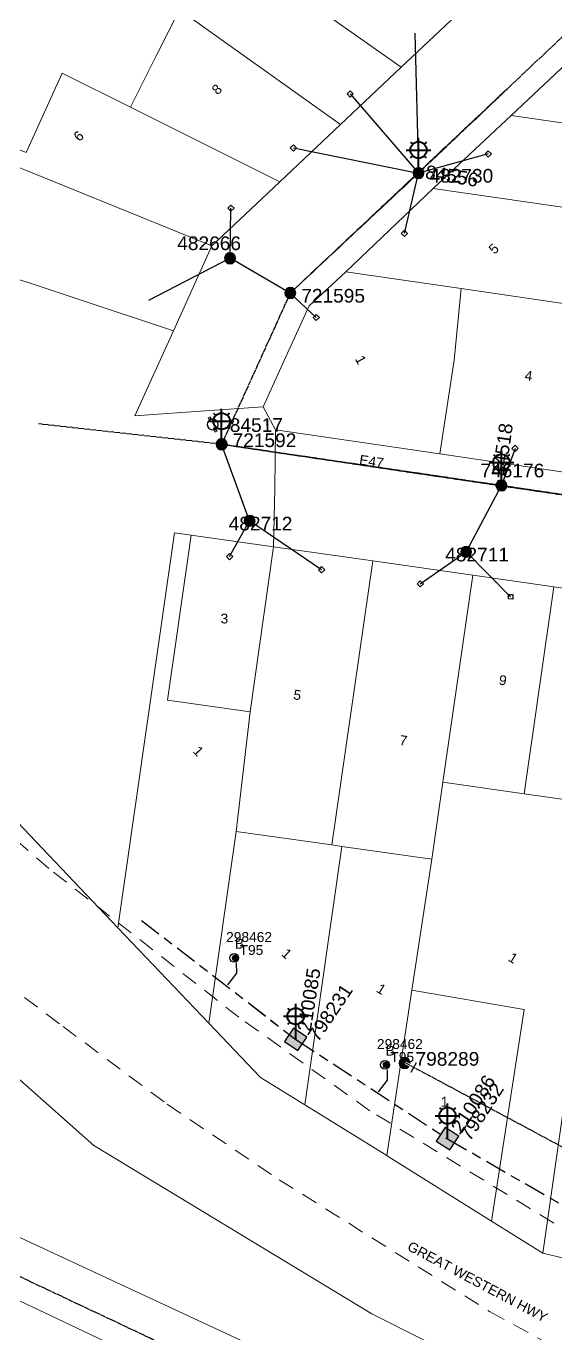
# Model space of a CAD drawing. Header units: metres. Extents: x 264012 to 265218, y 6264557 to 6265948.
# Drawn here: x 264154.7 to 264251.5, y 6265490 to 6265729.2 of the extents above; entities that cross this region are included whole.
import ezdxf
from ezdxf.enums import TextEntityAlignment as Align

# ---------------------------------------------------------------- set-up
doc = ezdxf.new("R2010")
doc.units = ezdxf.units.M
for name, pattern in [('Cable Exist OH', [1, 1, 0]), ('Cable Exist UG', [8.2, 4, -1.2, 1.8, -1.2]), ('Dash', [5, 3, -2])]:
    doc.linetypes.add(name, pattern=pattern)
doc.layers.get('0').update_dxf_attribs({"color": 6})
for name, color, linetype, lineweight in [('Cadastre Developer_SP_EXT', 9, 'Continuous', 5), ('Cadastre Land Parcels_SP_EXT', 9, 'Continuous', 5), ('Cadastre Roads_SP_EXT', 9, 'Continuous', 5)]:
    doc.layers.add(name, color=color, linetype=linetype, lineweight=lineweight)
for name, color, linetype in [('Duct_SP_EXT', 7, 'Continuous'), ('Equip_SP_LV_EXT', 7, 'Continuous'), ('Equip_SP_SL_EXT', 7, 'Continuous'), ('Mains_HV_EXT', 7, 'Continuous'), ('Mains_LV_EXT', 7, 'Continuous'), ('Mains_SL_EXT', 7, 'Continuous'), ('Services_SP_EXT', 7, 'Continuous'), ('SupportsOH_SP_TR_HV_LV_SL_EXT', 7, 'Continuous'), ('SupportsUG_SP_LV_SL_EXT', 7, 'Continuous'), ('Trench_SP_EXT', 7, 'Continuous')]:
    doc.layers.add(name, color=color, linetype=linetype)
doc.layers.get('0').freeze()
doc.styles.add('COLUMN_LABEL', font='arial.ttf')
doc.styles.add('iecARIAL', font='arial.ttf', dxfattribs={"height": 2})
doc.styles.add('POLE_LABEL', font='arial.ttf')
doc.styles.get("Standard").update_dxf_attribs({"font": 'arial.ttf'})

# ---------------------------------------------------------------- blocks, each defined once
blk = doc.blocks.new('COLUMN_EXT')
blk.add_hatch(color=256).paths.add_polyline_path([(-1.49, 1.48), (-1.49, -1.49), (1.48, -1.49), (1.48, 1.48)])
blk.add_lwpolyline([(-1.49, -1.49), (1.48, -1.49), (1.48, 1.48), (-1.49, 1.48)], close=True)
for tag, height, style, flags, p in [('ASSET_NUM', 2.5, 'COLUMN_LABEL', 8, (2, 2)), ('STRUCTURE_PLANT_NUMBER', 0.2, 'POLE_LABEL', 9, (1.81, 0.03)), ('STREET_CODE', 0.2, 'COLUMN_LABEL', 9, (1.81, -0.2))]:
    blk.add_attdef(tag, text='', height=height, dxfattribs=dict(style=style, flags=flags)).set_placement(p, align=Align.MIDDLE_LEFT)
at = {"flags": 1}
blk.add_attdef('Z', (1.81, -2.35), '', height=0.2, dxfattribs=at)
at = {"flags": 9}
for tag, p in [('COLUMN_TYPE', (1.81, -0.4)), ('OWNED_BY', (1.81, -0.6)), ('STATE', (1.81, -0.8)), ('USAGE', (1.81, -1)), ('STREETNAME', (1.81, -1.6)), ('SUBURB', (1.81, -1.8)), ('LEGEND', (1.81, -1.2)), ('LOCATION', (1.81, -1.4)), ('NOTES', (1.81, -2))]:
    blk.add_attdef(tag, text='', height=0.2, dxfattribs=at).set_placement(p, align=Align.MIDDLE_LEFT)
blk = doc.blocks.new('DUCT_EXT')
blk.add_circle((0, 0.8), 0.8)
at = {"flags": 1}
blk.add_attdef('Z', (0, 0), '', height=0.2, dxfattribs=at)
at = {"flags": 9}
for tag, p in [('DUCT_CODE', (0, 0)), ('XSECT_TYPE', (0, -0.2)), ('STATE', (0, -0.6)), ('FB_REFERENCE', (0, -0.4)), ('NOTES', (0, -0.8))]:
    blk.add_attdef(tag, text='', height=0.2, dxfattribs=at).set_placement(p, align=Align.MIDDLE_LEFT)
blk = doc.blocks.new('LV_OH_LINKS_OPEN_EXT')
for p, q in [((-0.17, 4.97), (-0.17, 5.46)), ((0.17, 4.97), (0.17, 5.46)), ((-0.17, 3), (-0.17, 2.5)), ((0.17, 3), (0.17, 2.5))]:
    blk.add_line(p, q)
blk.add_lwpolyline([(0, 2.99, 1), (0, 4.98, 1)], format="xyb", close=True)
at = {"flags": 9}
for tag, p in [('ACTUAL_STATUS', (0, 0)), ('CONSTRUCTED_VOLTAGE', (0, -0.2)), ('OPERATING_VOLTAGE', (0, -0.6)), ('ORIENTATION', (0, -0.8)), ('OWNED_BY', (0, -1)), ('STATE', (0, -1.2)), ('SWITCH_TYPE', (0, -1.4)), ('NO_PHASES', (0, -0.4)), ('USAGE', (0, -1.6)), ('LEGEND', (0, -1.8)), ('NOTES', (0, -2))]:
    blk.add_attdef(tag, text='', height=0.2, dxfattribs=at).set_placement(p, align=Align.MIDDLE_LEFT)
at = {"flags": 1}
blk.add_attdef('Z', (0, 0), '', height=0.2, dxfattribs=at)
blk = doc.blocks.new('SL_LANTERN_EXT')
at = {"lineweight": 40}
for p, q in [((-1.46, 5.68), (-1.06, 5.28)), ((0, 1.97), (0, 6.47)), ((1.46, 5.68), (1.06, 5.28)), ((-2.25, 4.22), (2.25, 4.22)), ((-1.46, 2.76), (-1.06, 3.16)), ((0, 0), (0, 2.72)), ((1.46, 2.76), (1.06, 3.16))]:
    blk.add_line(p, q, dxfattribs=at)
blk.add_circle((0, 4.22), 1.5, dxfattribs=at)
at = {"style": 'iecARIAL', "flags": 8}
blk.add_attdef('ASSET_NUM', (1.5, 1.5), '', height=2.5, dxfattribs=at)
for tag, p, height, flags in [('OPERATING_VOLTAGE', (0.98, -1.65), 0.2, 9), ('ORIENTATION', (0.98, -1.85), 0.2, 9), ('OWNED_BY', (0.98, -2.05), 0.2, 9), ('STATE', (0.98, -2.25), 0.2, 9), ('CONSTRUCTED_VOLTAGE', (0.98, -0.65), 0.2, 9), ('CONTROL_TYPE', (0.98, -0.85), 0.2, 9), ('LANTERN_PURPOSE', (0.98, -1.05), 0.2, 9), ('LANTERN_TYPE', (0.98, -1.25), 0.2, 9), ('NO_PHASES', (0.98, -1.45), 0.2, 9), ('USAGE', (0.98, -2.45), 0.2, 9), ('LNUMBER', (2.18, -3.25), 2.5, 8), ('CEXIST', (0.98, -2.65), 0.2, 9), ('CNEW', (0.98, -2.85), 0.2, 9), ('CNUMBER', (0.98, -3.05), 0.2, 9), ('CREMOVE', (0.98, -3.25), 0.2, 9), ('CREPLACE', (0.98, -3.45), 0.2, 9), ('LKINGHEIGHT', (0.98, -3.65), 0.2, 9), ('LBRACKET', (0.98, -3.85), 0.2, 9), ('LBRACKETVOCAB', (0.98, -4.05), 0.2, 9), ('LCATEGORY', (0.98, -4.25), 0.2, 9), ('LCHARGE1', (0.98, -4.45), 0.2, 9), ('LCHARGE1PERCENT', (0.98, -4.65), 0.2, 9), ('LCHARGE2', (0.98, -4.85), 0.2, 9), ('LCHARGE2PERCENT', (0.98, -5.05), 0.2, 9), ('LCHARGE3', (0.98, -5.25), 0.2, 9), ('LCHARGE3PERCENT', (0.98, -5.45), 0.2, 9), ('LEXIST', (0.98, -5.65), 0.2, 9), ('LLAMP', (0.98, -5.85), 0.2, 9), ('LLAMPVOCAB', (0.98, -6.05), 0.2, 9), ('LMAST', (0.98, -6.25), 0.2, 9), ('LMASTVOCAB', (0.98, -6.45), 0.2, 9), ('LNEW', (0.98, -6.65), 0.2, 9), ('LANTNUMBER', (0.98, -6.85), 0.2, 9), ('LOUTREACH', (0.98, -7.25), 0.2, 9), ('STREETNAME', (0.98, -9.25), 0.2, 9), ('SUBURB', (0.98, -9.45), 0.2, 1), ('LOUTREACHVOCAB', (0.98, -7.45), 0.2, 9), ('LRATECODE', (0.98, -7.65), 0.2, 9), ('LREMOVE', (0.98, -7.85), 0.2, 9), ('LREPLACE', (0.98, -8.05), 0.2, 9), ('LTYPE', (0.98, -8.25), 0.2, 9), ('LTYPEVOCAB', (0.98, -8.45), 0.2, 9), ('LEGEND', (0.98, -8.65), 0.2, 9), ('LOCATION', (0.98, -8.85), 0.2, 9), ('NOTES', (0.98, -9.05), 0.2, 9)]:
    blk.add_attdef(tag, p, '', height=height, dxfattribs=dict(flags=flags))
blk = doc.blocks.new('CCP_EXT')
at = {"flags": 9}
blk.add_attdef('NOTES', text='', height=0.2, dxfattribs=at).set_placement((0, -2), align=Align.MIDDLE_LEFT)
blk.add_wipeout([(0, 0.57), (0.57, 0), (0, -0.57), (-0.57, 0)])
blk.add_lwpolyline([(-0.57, 0), (0, 0.57), (0.57, 0), (0, -0.57), (-0.57, 0)])
at = {"flags": 1}
blk.add_attdef('Z', (0, 0), '', height=0.2, dxfattribs=at)
at = {"flags": 9}
for tag, p in [('CCP_TYPE', (0, 0)), ('CONSTRUCTED_VOLTAGE', (0, -0.2)), ('OPERATING_VOLTAGE', (0, -0.6)), ('ORIENTATION', (0, -0.8)), ('OWNED_BY', (0, -1)), ('STATE', (0, -1.8)), ('NO_PHASES', (0, -0.4)), ('USAGE', (0, -1.2)), ('LEGEND', (0, -1.4)), ('LIFE_SUPPORT', (0, -1.6))]:
    blk.add_attdef(tag, text='', height=0.2, dxfattribs=at).set_placement(p, align=Align.MIDDLE_LEFT)
blk = doc.blocks.new('POLE_EXT')
blk.add_hatch(color=256).paths.add_polyline_path([(-1, 0, 1), (1, 0, 1)])
blk.add_lwpolyline([(-1, 0, 1), (1, 0, 1)], format="xyb", close=True)
for tag, height, flags, p in [('pNumber', 2.5, 8, (-17.84, 2.07)), ('OWNED_BY', 0.2, 9, (1.35, -0.4)), ('SPECIAL_USE', 0.2, 9, (1.35, -0.8)), ('STATE', 0.2, 9, (1.35, -1)), ('cLV', 0.2, 9, (1.35, -1.4)), ('hDepth', 0.2, 9, (1.35, -1.6)), ('hDia', 0.2, 9, (1.35, -1.8)), ('cHV', 0.2, 9, (1.35, -2)), ('PARENT', 0.2, 9, (1.35, -0.6)), ('USAGE', 0.2, 9, (1.35, -1.2)), ('LBRACKET', 0.2, 9, (1.35, -2.2)), ('LExisting', 0.2, 9, (1.35, -2.4)), ('cLinedev', 0.2, 9, (1.35, -3.4)), ('pExisting', 0.2, 9, (1.35, -3.8)), ('pFooting', 0.2, 9, (1.35, -4.4)), ('pNew', 0.2, 9, (1.35, -4.6)), ('LANTNUMBER', 0.2, 9, (1.35, -2.6)), ('LOther', 0.2, 9, (1.35, -2.8)), ('LRemove', 0.2, 9, (1.35, -3)), ('LEGEND', 0.2, 9, (1.35, -3.2)), ('LOCATION', 0.2, 9, (1.35, -3.6)), ('PFNUMBER', 0.2, 9, (1.35, -4)), ('NEWPFNUMBER', 0.2, 9, (1.35, -4.2)), ('pRelocate', 0.2, 9, (1.35, -5)), ('pRemove', 0.2, 9, (1.35, -5.2)), ('pReplace', 0.2, 9, (1.35, -5.4)), ('pStay', 0.2, 9, (1.35, -5.6)), ('pType', 0.2, 9, (1.35, -5.8)), ('cspan', 0.2, 9, (1.35, -6)), ('STREETNAME', 0.2, 9, (1.35, -6.2)), ('SUBURB', 0.2, 9, (1.35, -6.4)), ('OPERATED_BY', 0.2, 9, (1.36, -7.01)), ('NOTES', 0.2, 9, (1.35, -6.6)), ('MAINTAINED_BY', 0.2, 9, (1.36, -6.81))]:
    blk.add_attdef(tag, text='', height=height, dxfattribs=dict(flags=flags)).set_placement(p, align=Align.MIDDLE_LEFT)
at = {"style": 'POLE_LABEL'}
for tag, height, flags, p in [('ASSET_NUM', 2.5, 8, (2, 2)), ('STRUCTURE_PLANT_NUMBER', 0.2, 9, (1.35, 0.03)), ('STREET_CODE', 0.2, 9, (1.35, -0.2))]:
    blk.add_attdef(tag, text='', height=height, dxfattribs=dict(at, flags=flags)).set_placement(p, align=Align.MIDDLE_LEFT)
at = {"flags": 1}
blk.add_attdef('Z', (1.35, -7.33), '', height=0.2, dxfattribs=at)
blk = doc.blocks.new('End Shackle_EXT')
at = {"flags": 9}
blk.add_attdef('NOTES', text='', height=0.2, dxfattribs=at).set_placement((0, -1.6), align=Align.MIDDLE_LEFT)
blk.add_wipeout([(0, 0.25), (1.81, 0.25), (1.82, -0.25), (0, -0.25)])
blk.add_line((1.81, -1), (1.81, 1))
at = {"flags": 1}
blk.add_attdef('Z', (0, 0), '', height=0.2, dxfattribs=at)
at = {"flags": 9}
for tag, p in [('CONNECTOR_TYPE', (0, 0)), ('CONSTRUCTED_VOLTAGE', (0, -0.2)), ('OPERATING_VOLTAGE', (0, -0.6)), ('ORIENTATION', (0, -0.8)), ('OWNED_BY', (0, -1)), ('STATE', (0, -1.2)), ('NO_PHASES', (0, -0.4)), ('USAGE', (0, -1.4))]:
    blk.add_attdef(tag, text='', height=0.2, dxfattribs=at).set_placement(p, align=Align.MIDDLE_LEFT)
blk = doc.blocks.new('CABLE_LARGE_EXT')
h = blk.add_hatch(color=256)
edge = h.paths.add_edge_path()
edge.add_arc((0, 0.55), 0.55, 0, 360)
blk.add_circle((0, 0.55), 0.55)
at = {"flags": 1}
blk.add_attdef('Z', (0, 0), '', height=0.2, dxfattribs=at)
at = {"flags": 9}
for tag, p in [('COND_CODE', (0, 0)), ('STATE', (0, -0.4)), ('XSECT_SIZE', (0, -0.6)), ('FB_REFERENCE', (0, -0.2)), ('NOTES', (0, -0.8))]:
    blk.add_attdef(tag, text='', height=0.2, dxfattribs=at).set_placement(p, align=Align.MIDDLE_LEFT)

msp = doc.modelspace()

# ---------------------------------------------------------------- linework, layer by layer
at = {"layer": 'Cadastre Land Parcels_SP_EXT', "linetype": 'Continuous'}
for points in [[(264193.34, 6265742.77), (264191.68, 6265743.94), (264182.7, 6265732.2), (264212.15, 6265711.21), (264223.24, 6265721.68), (264193.34, 6265742.77)], [(264212.15, 6265711.21), (264182.7, 6265732.2), (264178.61, 6265724), (264173.79, 6265714.37), (264201.07, 6265700.74), (264212.15, 6265711.21)], [(264361.61, 6265711.3), (264257.53, 6265726.24), (264243.31, 6265712.87), (264359.43, 6265696.17), (264361.61, 6265711.3)], [(264161.31, 6265720.6), (264154.71, 6265706.1), (264120.61, 6265719.97), (264119.35, 6265717.2), (264188.65, 6265689.02), (264195.76, 6265695.73), (264201.07, 6265700.74), (264173.79, 6265714.37), (264161.31, 6265720.6)], [(264188.65, 6265689.02), (264119.35, 6265717.2), (264118.97, 6265716.34), (264152.97, 6265702.54), (264145.44, 6265685.49), (264181.61, 6265673.46), (264188.65, 6265689.02)], [(264338.19, 6265683.78), (264357.24, 6265681.04), (264359.43, 6265696.17), (264243.31, 6265712.87), (264229.09, 6265699.5), (264263.63, 6265694.53), (264278.38, 6265692.41), (264293.13, 6265690.29), (264307.94, 6265688.13), (264323.07, 6265685.95), (264338.19, 6265683.78)], [(264234.2, 6265681.21), (264261.09, 6265677.25), (264263.63, 6265694.53), (264229.09, 6265699.5), (264213.12, 6265684.29), (264234.2, 6265681.21)], [(264234.2, 6265681.21), (264213.12, 6265684.29), (264206.43, 6265678.04), (264202.47, 6265669.37), (264198, 6265659.58), (264200.29, 6265655.36), (264230.3, 6265650.96), (264232.93, 6265668.13), (264234.2, 6265681.21)], [(264261.09, 6265677.25), (264234.2, 6265681.21), (264232.93, 6265668.13), (264230.3, 6265650.96), (264256.67, 6265647.09), (264258.9, 6265662.17), (264261.09, 6265677.25)], [(264184.83, 6265636.12), (264181.81, 6265636.55), (264171.47, 6265564.3), (264188.06, 6265546.85), (264193.05, 6265581.92), (264195.61, 6265603.78), (264180.52, 6265605.94), (264184.83, 6265636.12)], [(264199.92, 6265633.94), (264184.83, 6265636.12), (264180.52, 6265605.94), (264195.61, 6265603.78), (264199.92, 6265633.94)], [(264218.03, 6265631.39), (264199.92, 6265633.94), (264195.61, 6265603.78), (264193.05, 6265581.92), (264210.55, 6265579.44), (264218.03, 6265631.39)], [(264210.55, 6265579.44), (264212.37, 6265579.18), (264228.83, 6265576.85), (264230.82, 6265590.9), (264236.29, 6265628.78), (264218.03, 6265631.39), (264210.55, 6265579.44)], [(264251.1, 6265626.64), (264236.29, 6265628.78), (264230.82, 6265590.9), (264245.68, 6265588.78), (264251.1, 6265626.64)], [(264266.2, 6265624.49), (264251.1, 6265626.64), (264245.68, 6265588.78), (264260.78, 6265586.65), (264266.2, 6265624.49)], [(264245.68, 6265588.78), (264230.82, 6265590.9), (264228.83, 6265576.85), (264225.19, 6265552.86), (264245.66, 6265549.37), (264239.74, 6265510.63), (264249.09, 6265504.78), (264257.64, 6265564.49), (264260.78, 6265586.65), (264245.68, 6265588.78)], [(264210.55, 6265579.44), (264193.05, 6265581.92), (264188.06, 6265546.85), (264197.53, 6265536.89), (264205.64, 6265531.88), (264212.37, 6265579.18), (264210.55, 6265579.44)], [(264220.61, 6265522.64), (264225.19, 6265552.86), (264228.83, 6265576.85), (264212.37, 6265579.18), (264205.64, 6265531.88), (264220.61, 6265522.64)], [(264265.44, 6265500.85), (264274.29, 6265562.14), (264273.07, 6265562.31), (264257.64, 6265564.49), (264249.09, 6265504.78), (264265.44, 6265500.85)], [(264239.74, 6265510.63), (264245.66, 6265549.37), (264225.19, 6265552.86), (264220.61, 6265522.64), (264221.05, 6265522.36), (264239.74, 6265510.63)]]:
    msp.add_lwpolyline(points, close=True, dxfattribs=at)
msp.add_lwpolyline([(264434.02, 6265360.85), (264405.41, 6265387.68), (264387.86, 6265402.05), (264352.57, 6265424.49), (264347.34, 6265427.82), (264334.7, 6265434.78), (264217.87, 6265493.66), (264167.1, 6265524.45), (264148.64, 6265540.83), (264086.33, 6265602.56), (264055.31, 6265633.5), (264046.06, 6265644.52), (264032.27, 6265658.78), (264028.96, 6265634.98), (264031.36, 6265632.48), (264050.98, 6265612.77), (264106.74, 6265554.81), (264117.02, 6265543.45), (264146.55, 6265510.87), (264210.63, 6265481.03), (264244.02, 6265465.24), (264272.78, 6265450.77), (264337.57, 6265408.17), (264418.71, 6265338.95)], dxfattribs=at)
at = {"layer": 'Cadastre Roads_SP_EXT', "linetype": 'Continuous'}
for p, q in [((264200.29, 6265655.36), (264200.11, 6265644.66)), ((264230.3, 6265650.96), (264200.29, 6265655.36)), ((264230.3, 6265650.96), (264230.3, 6265650.96)), ((264200.11, 6265644.66), (264199.92, 6265633.94)), ((264251.1, 6265626.64), (264266.2, 6265624.49))]:
    msp.add_line(p, q, dxfattribs=at)
msp.add_lwpolyline([(264210.63, 6265481.03), (264146.55, 6265510.87), (264117.02, 6265543.46), (264106.74, 6265554.81), (264050.98, 6265612.77), (264050, 6265606.23), (264049.03, 6265599.78), (264057.94, 6265590.58), (264062.86, 6265585.51), (264066.36, 6265581.92), (264069.74, 6265578.44), (264075.25, 6265572.77), (264085.89, 6265561.83), (264093.06, 6265554.45), (264099.65, 6265547.59), (264109.89, 6265536.18), (264120.02, 6265525.17), (264130.3, 6265513.75), (264140.97, 6265501.94), (264159.15, 6265493.36), (264177.35, 6265484.74)], dxfattribs=at)
at = {"layer": 'Duct_SP_EXT'}
for points in [[(264193.1, 6265557.88), (264193.11, 6265555.96), (264191.49, 6265553.83)], [(264220.66, 6265538.31), (264220.66, 6265536.4), (264219.04, 6265534.26)]]:
    msp.add_lwpolyline(points, dxfattribs=at)
at = {"layer": 'Mains_LV_EXT', "linetype": 'Cable Exist OH'}
for points in [[(264202.96, 6265680.39), (264190.42, 6265652.72)], [(264190.42, 6265652.72), (264156.94, 6265656.46)], [(264241.53, 6265645.18), (264190.42, 6265652.72)], [(264264.39, 6265641.78), (264241.53, 6265645.18)]]:
    msp.add_lwpolyline(points, dxfattribs=at)
at = {"layer": 'Mains_SL_EXT', "linetype": 'Cable Exist UG'}
for points in [[(264175.79, 6265565.64), (264203.95, 6265543.88)], [(264231.68, 6265525.7), (264265.32, 6265506.26)]]:
    msp.add_lwpolyline(points, dxfattribs=at)
at = {"layer": 'Mains_SL_EXT', "linetype": 'Cable Exist OH'}
msp.add_lwpolyline([(264143.4, 6265505.3), (264178, 6265488.95), (264199.97, 6265478.58)], dxfattribs=at)
at = {"layer": 'Services_SP_EXT'}
for points in [[(264225.71, 6265727.91), (264226.39, 6265702.33)], [(264191.96, 6265686.74), (264177.05, 6265679.03)], [(264202.96, 6265680.39), (264191.96, 6265686.74)], [(264195.53, 6265638.72), (264190.42, 6265652.72)], [(264241.57, 6265645.24), (264235.09, 6265633.04)]]:
    msp.add_lwpolyline(points, dxfattribs=at)
at = {"layer": 'Trench_SP_EXT', "linetype": 'Cable Exist UG'}
for points in [[(264175.79, 6265565.64), (264203.96, 6265543.88)], [(264203.96, 6265543.88), (264231.68, 6265525.7)], [(264231.68, 6265525.7), (264265.32, 6265506.26)]]:
    msp.add_lwpolyline(points, dxfattribs=at)

# ---------------------------------------------------------------- block references
at = {"layer": 'Duct_SP_EXT'}
for name, p, rotation in [('DUCT_EXT', (264193.51, 6265558.77), 89.69196115443415), ('CABLE_LARGE_EXT', (264193.51, 6265558.77), 89.63082328457487), ('DUCT_EXT', (264221.07, 6265539.21), 89.69196115443415), ('CABLE_LARGE_EXT', (264221.07, 6265539.21), 89.63082328457487)]:
    msp.add_blockref(name, p, dxfattribs=dict(at, rotation=rotation))
at = {"layer": 'Equip_SP_LV_EXT', "rotation": 24.25157317909648}
msp.add_blockref('LV_OH_LINKS_OPEN_EXT', (264190.42, 6265652.72), dxfattribs=at)
at = {"layer": 'Equip_SP_SL_EXT'}
ref = msp.add_blockref('SL_LANTERN_EXT', (264226.39, 6265702.33), dxfattribs=at)
ref.add_attrib('ASSET_NUM', '84556', dxfattribs={"layer": '0', "height": 2.5, "rotation": 350.7046, "style": 'iecARIAL'}).set_placement((264227.89, 6265703.83), align=Align.TOP_LEFT)
ref = msp.add_blockref('SL_LANTERN_EXT', (264190.42, 6265652.72), dxfattribs=at)
ref.add_attrib('ASSET_NUM', '84517', dxfattribs={"layer": '0', "height": 2.5, "rotation": 0.2208, "style": 'iecARIAL'}).set_placement((264191.92, 6265654.22), align=Align.BOTTOM_LEFT)
ref = msp.add_blockref('SL_LANTERN_EXT', (264241.53, 6265645.18), dxfattribs=at)
ref.add_attrib('ASSET_NUM', '84518', dxfattribs={"layer": '0', "height": 2.5, "rotation": 81.9066, "style": 'iecARIAL'}).set_placement((264243.03, 6265646.68), align=Align.BOTTOM_LEFT)
ref = msp.add_blockref('SL_LANTERN_EXT', (264203.95, 6265543.88), dxfattribs=at)
ref.add_attrib('ASSET_NUM', '210085', dxfattribs={"layer": '0', "height": 2.5, "rotation": 80.9421, "style": 'iecARIAL'}).set_placement((264205.45, 6265545.38), align=Align.MIDDLE_LEFT)
ref = msp.add_blockref('SL_LANTERN_EXT', (264231.68, 6265525.7), dxfattribs=at)
ref.add_attrib('ASSET_NUM', '210086', dxfattribs={"layer": '0', "height": 2.5, "rotation": 57.0426, "style": 'iecARIAL'}).set_placement((264233.18, 6265527.2), align=Align.MIDDLE_LEFT)
at = {"layer": 'SupportsOH_SP_TR_HV_LV_SL_EXT'}
ref = msp.add_blockref('POLE_EXT', (264226.39, 6265702.33), dxfattribs=at)
ref.add_attrib('ASSET_NUM', '482730', dxfattribs={"layer": '0', "height": 2.5, "rotation": 0.0398, "style": 'POLE_LABEL'}).set_placement((264228.39, 6265703.08), align=Align.TOP_LEFT)
ref = msp.add_blockref('POLE_EXT', (264191.96, 6265686.74), dxfattribs=at)
ref.add_attrib('ASSET_NUM', '482666', dxfattribs={"layer": '0', "height": 2.5, "rotation": 359.958, "style": 'POLE_LABEL'}).set_placement((264193.96, 6265687.49), align=Align.BOTTOM_RIGHT)
ref = msp.add_blockref('POLE_EXT', (264202.96, 6265680.39), dxfattribs=at)
ref.add_attrib('ASSET_NUM', '721595', dxfattribs={"layer": '0', "height": 2.5, "style": 'POLE_LABEL'}).set_placement((264204.96, 6265681.14), align=Align.TOP_LEFT)
ref = msp.add_blockref('POLE_EXT', (264190.42, 6265652.72), dxfattribs=at)
ref.add_attrib('ASSET_NUM', '721592', dxfattribs={"layer": '0', "height": 2.5, "rotation": 359.9274, "style": 'POLE_LABEL'}).set_placement((264192.42, 6265653.47), align=Align.MIDDLE_LEFT)
ref = msp.add_blockref('POLE_EXT', (264241.53, 6265645.18), dxfattribs=at)
ref.add_attrib('ASSET_NUM', '746176', dxfattribs={"layer": '0', "height": 2.5, "style": 'POLE_LABEL'}).set_placement((264243.53, 6265645.93), align=Align.BOTTOM_CENTER)
ref = msp.add_blockref('POLE_EXT', (264195.53, 6265638.72), dxfattribs=at)
ref.add_attrib('ASSET_NUM', '482712', dxfattribs={"layer": '0', "height": 2.5, "style": 'POLE_LABEL'}).set_placement((264197.53, 6265639.47), align=Align.TOP_CENTER)
ref = msp.add_blockref('POLE_EXT', (264235.09, 6265633.05), dxfattribs=at)
ref.add_attrib('ASSET_NUM', '482711', dxfattribs={"layer": '0', "height": 2.5, "style": 'POLE_LABEL'}).set_placement((264237.09, 6265633.8), align=Align.TOP_CENTER)
ref = msp.add_blockref('POLE_EXT', (264223.84, 6265539.56), dxfattribs=at)
ref.add_attrib('ASSET_NUM', '798289', dxfattribs={"layer": '0', "height": 2.5, "style": 'POLE_LABEL'}).set_placement((264225.84, 6265540.31), align=Align.MIDDLE_LEFT)
at = {"layer": 'SupportsUG_SP_LV_SL_EXT'}
ref = msp.add_blockref('COLUMN_EXT', (264203.95, 6265543.88), dxfattribs=dict(at, rotation=325.9540625545218))
ref.add_attrib('ASSET_NUM', '798231', dxfattribs={"layer": '0', "height": 2.5, "rotation": 56.1194, "style": 'COLUMN_LABEL'}).set_placement((264205.95, 6265544.63), align=Align.TOP_LEFT)
ref = msp.add_blockref('COLUMN_EXT', (264231.68, 6265525.7), dxfattribs=dict(at, rotation=327.2647738421113))
ref.add_attrib('ASSET_NUM', '798232', dxfattribs={"layer": '0', "height": 2.5, "rotation": 57.0426, "style": 'COLUMN_LABEL'}).set_placement((264233.68, 6265526.45), align=Align.TOP_LEFT)

# ---------------------------------------------------------------- texts
at = {"layer": 'Cadastre Land Parcels_SP_EXT'}
for s, rotation, p in [('8', 43.35, (264189.66, 6265716.51)), ('6', 43.7341, (264164.41, 6265707.97)), ('5', 43.2509, (264240.23, 6265687.36)), ('1', 298.8, (264214.72, 6265668.37)), ('4', 351.84, (264245.68, 6265664.47)), ('9', 351.9025, (264240.97, 6265608.78)), ('5', 351.88, (264203.43, 6265606.09)), ('7', 351.82, (264222.82, 6265597.76)), ('1', 313.7, (264185.05, 6265596.49)), ('1', 318, (264201.2, 6265559.36)), ('1', 327.9721, (264242.61, 6265558.37)), ('1', 328.2512, (264218.53, 6265552.68))]:
    msp.add_text(s, height=1.8, rotation=rotation, dxfattribs=at).set_placement(p)
for s, p in [('3', (264190.22, 6265619.95)), ('1', (264230.45, 6265531.57))]:
    msp.add_text(s, height=1.8, dxfattribs=at).set_placement(p)
at = {"layer": 'Cadastre Roads_SP_EXT'}
msp.add_text('GREAT WESTERN HWY', height=1.8, rotation=331.943, dxfattribs=at).set_placement((264224.18, 6265505.44))
at = {"layer": 'Duct_SP_EXT'}
for s, p in [('298462', (264191.24, 6265561.7)), ('B', (264192.84, 6265560.48)), ('T95', (264193.7, 6265559.32)), ('298462', (264218.79, 6265542.13)), ('B', (264220.39, 6265540.91))]:
    msp.add_text(s, height=1.8, dxfattribs=at).set_placement(p)
at = {"layer": 'Mains_LV_EXT'}
msp.add_text('E47', height=1.8, rotation=351.6086, dxfattribs=at).set_placement((264215.47, 6265649.03))

# ---------------------------------------------------------------- next in the draw order: block references
at = {"layer": 'Services_SP_EXT'}
for p in [(264213.91, 6265716.8), (264203.53, 6265706.93), (264239.14, 6265705.83), (264192.12, 6265695.92), (264223.8, 6265691.29), (264207.72, 6265675.92), (264191.88, 6265632.17), (264208.69, 6265629.78), (264226.72, 6265627.19)]:
    msp.add_blockref('CCP_EXT', p, dxfattribs=at)
for p, rotation in [((264244.02, 6265651.98), 90.0000000000002), ((264243.21, 6265624.83), 134.6511628684289)]:
    msp.add_blockref('CCP_EXT', p, dxfattribs=dict(at, rotation=rotation))

# ---------------------------------------------------------------- next in the draw order: linework, layer by layer
at = {"layer": 'Cadastre Developer_SP_EXT', "linetype": 'Dash'}
for points in [[(264012.06, 6265686.22), (264046.54, 6265651.14), (264069.11, 6265628.52), (264089.56, 6265608.13), (264117.83, 6265581.46), (264146.43, 6265557.58), (264161.47, 6265546.21), (264180.47, 6265532.02), (264200.93, 6265518.2), (264239.38, 6265494.1), (264282.28, 6265470.62), (264309.2, 6265455.88), (264329.43, 6265443.39), (264346.27, 6265431.78), (264379.63, 6265405.91), (264391.72, 6265394.47), (264427.18, 6265362.88), (264444.91, 6265346.36), (264466.49, 6265321.36), (264476.19, 6265308.97), (264488.76, 6265291.32), (264498.7, 6265277.32), (264651.41, 6265031.39)], [(264347.88, 6265454.78), (264317.43, 6265473.55), (264263.93, 6265502.46), (264217.49, 6265530.83), (264193.57, 6265547.93), (264158.88, 6265575.13), (264136.49, 6265594.42), (264127.8, 6265602.22), (264072.44, 6265654.68)]]:
    msp.add_lwpolyline(points, dxfattribs=at)
at = {"layer": 'Cadastre Roads_SP_EXT', "linetype": 'Continuous'}
for p, q in [((264256.67, 6265647.09), (264230.3, 6265650.96)), ((264199.92, 6265633.94), (264218.03, 6265631.39)), ((264218.03, 6265631.39), (264236.29, 6265628.78)), ((264236.29, 6265628.78), (264251.1, 6265626.64))]:
    msp.add_line(p, q, dxfattribs=at)
for points in [[(264234.33, 6265732.14), (264223.24, 6265721.68), (264212.15, 6265711.21), (264201.07, 6265700.74), (264195.76, 6265695.73), (264188.65, 6265689.02), (264181.61, 6265673.46), (264174.58, 6265657.9), (264188.26, 6265658.88), (264198, 6265659.58), (264202.47, 6265669.37), (264206.43, 6265678.04), (264213.12, 6265684.29), (264229.09, 6265699.5), (264243.31, 6265712.87), (264257.53, 6265726.24), (264271.75, 6265739.65)], [(264293.67, 6265489.95), (264293.09, 6265490.14), (264292.72, 6265490.31), (264278.51, 6265497.73), (264265.44, 6265500.85), (264249.09, 6265504.78), (264239.74, 6265510.63), (264221.05, 6265522.36), (264220.61, 6265522.64), (264205.64, 6265531.88), (264197.53, 6265536.89), (264188.06, 6265546.85), (264171.47, 6265564.3), (264155.41, 6265581.2), (264140.15, 6265597.25), (264090.4, 6265649.58), (264088.36, 6265626), (264086.33, 6265602.56), (264148.64, 6265540.83), (264167.1, 6265524.45), (264217.87, 6265493.66), (264334.7, 6265434.78)]]:
    msp.add_lwpolyline(points, dxfattribs=at)
at = {"layer": 'Mains_HV_EXT', "linetype": 'Cable Exist OH'}
msp.add_lwpolyline([(264283.49, 6265756.3), (264202.96, 6265680.39), (264190.42, 6265652.72), (264436, 6265616.28)], dxfattribs=at)
at = {"layer": 'Mains_LV_EXT', "linetype": 'Cable Exist OH'}
for points in [[(264242.73, 6265717.81), (264226.39, 6265702.33)], [(264226.39, 6265702.33), (264202.96, 6265680.39)]]:
    msp.add_lwpolyline(points, dxfattribs=at)
at = {"layer": 'Services_SP_EXT'}
for points in [[(264213.91, 6265716.8), (264226.39, 6265702.33)], [(264203.53, 6265706.93), (264226.39, 6265702.33)], [(264239.14, 6265705.83), (264226.39, 6265702.33)], [(264223.8, 6265691.29), (264226.39, 6265702.33)], [(264191.96, 6265686.74), (264192.12, 6265695.92)], [(264207.72, 6265675.92), (264202.96, 6265680.39)], [(264244.02, 6265651.98), (264241.53, 6265645.18)], [(264191.88, 6265632.17), (264195.53, 6265638.72)], [(264208.69, 6265629.78), (264195.53, 6265638.72)], [(264226.72, 6265627.19), (264235.09, 6265633.05)], [(264235.05, 6265633.09), (264243.22, 6265624.83)]]:
    msp.add_lwpolyline(points, dxfattribs=at)

# ---------------------------------------------------------------- next in the draw order: block references
at = {"layer": 'Mains_LV_EXT', "rotation": 331.7748062071221}
msp.add_blockref('End Shackle_EXT', (264223.95, 6265539.62), dxfattribs=at)

# ---------------------------------------------------------------- next in the draw order: linework, layer by layer
at = {"layer": 'Mains_HV_EXT', "linetype": 'Cable Exist OH'}
msp.add_lwpolyline([(264030.52, 6265617.24), (264059.95, 6265592.49), (264087.87, 6265564.15), (264116.12, 6265533.64), (264143.4, 6265505.3), (264178, 6265488.95), (264244.4, 6265456.7)], dxfattribs=at)
at = {"layer": 'Mains_LV_EXT', "linetype": 'Cable Exist OH'}
msp.add_lwpolyline([(264223.95, 6265539.62), (264267.66, 6265516.16), (264308.52, 6265493.03), (264326.97, 6265481.5), (264360.09, 6265461.68)], dxfattribs=at)
at = {"layer": 'Mains_SL_EXT', "linetype": 'Cable Exist UG'}
msp.add_lwpolyline([(264203.96, 6265543.88), (264231.68, 6265525.7)], dxfattribs=at)

# ---------------------------------------------------------------- next in the draw order: texts
at = {"layer": 'Duct_SP_EXT'}
msp.add_text('T95', height=1.8, dxfattribs=at).set_placement((264221.25, 6265539.75))

doc.saveas('drawing.dxf')
